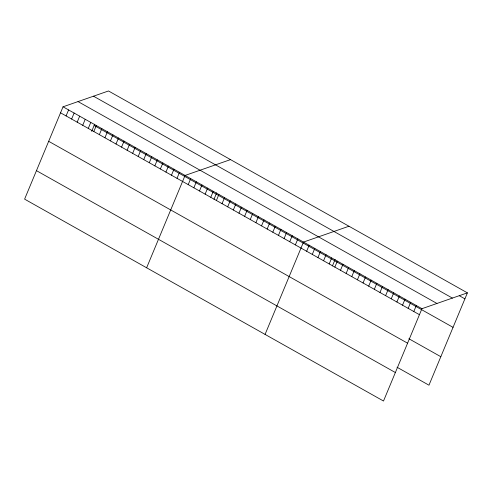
<?xml version="1.0" encoding="UTF-8"?>
<svg xmlns="http://www.w3.org/2000/svg" width="492" height="492" viewBox="0 0 492 492"><rect width="100%" height="100%" fill="white"/><g stroke="black" fill="none" stroke-linecap="round" stroke-linejoin="round"><path stroke-width="0.74" d="M63.038 106.807L24.6 199.143L383.508 401.029L421.945 308.693L467.4 292.857L108.492 90.971L63.038 106.807L421.945 308.693M66.082 115.927L68.585 109.925M71.629 119.052L74.132 113.049M77.176 122.17L79.673 116.167M82.724 125.288L85.221 119.285M88.271 128.412L90.768 122.41M91.69 131.333L94.661 124.193M93.818 131.53L96.315 125.528M99.366 134.648L101.862 128.646M104.913 137.772L107.41 131.77M110.46 140.89L112.957 134.888M116.007 144.008L118.504 138.006M121.555 147.133L124.052 141.13M127.102 150.251L129.599 144.248M132.643 153.369L135.146 147.366M138.19 156.493L140.694 150.49M143.738 159.611L146.235 153.609M149.285 162.729L151.782 156.727M154.832 165.853L157.329 159.851M160.38 168.971L162.877 162.969M165.927 172.089L168.424 166.087M171.474 175.213L173.971 169.211M177.022 178.332L179.518 172.329M146.628 267.783L185.066 175.447L230.52 159.611M188.208 184.623L190.705 178.621M193.848 187.796L196.345 181.794M199.488 190.97L201.984 184.967M205.127 194.143L207.624 188.141M210.767 197.317L213.264 191.314M213.989 199.322L216.689 192.833M216.406 200.484L218.903 194.488M222.046 203.657L224.543 197.655M227.685 206.831L230.188 200.828M233.325 210.004L235.828 204.002M238.964 213.177L241.467 207.175M244.604 216.351L247.107 210.348M250.25 219.524L252.747 213.522M255.889 222.692L258.386 216.695M261.529 225.865L264.026 219.862M267.168 229.038L269.665 223.036M272.808 232.212L275.305 226.209M278.447 235.385L280.944 229.383M284.087 238.558L286.584 232.556M289.726 241.732L292.223 235.73M295.366 244.899L297.863 238.903M265.071 334.406L303.502 242.07L348.957 226.234M306.645 251.246L309.148 245.244M312.285 254.419L314.788 248.417M317.924 257.593L320.427 251.59M323.57 260.766L326.067 254.764M329.209 263.94L331.706 257.937M332.432 265.944L335.132 259.456M334.849 267.107L337.346 261.111M340.489 270.28L342.986 264.278M346.128 273.454L348.625 267.451M351.768 276.627L354.265 270.625M357.407 279.8L359.904 273.798M363.047 282.974L365.544 276.971M368.686 286.147L371.183 280.145M374.326 289.314L376.823 283.318M379.965 292.488L382.469 286.485M385.605 295.661L388.108 289.659M391.245 298.835L393.748 292.832M396.89 302.008L399.387 296.006M402.53 305.181L405.027 299.179M408.169 308.355L410.666 302.352M413.809 311.522L416.306 305.526M467.4 292.857L428.962 385.193L397.001 367.216M459.264 295.686L464.903 298.859M93.492 96.192L452.4 298.084M78.037 101.58L436.945 303.466M94.132 125.46L453.04 327.346M60.541 112.809L419.448 314.695M408.864 338.724L440.826 356.7M48.677 141.302L407.585 343.188M36.457 170.656L395.371 372.542"/></g></svg>
